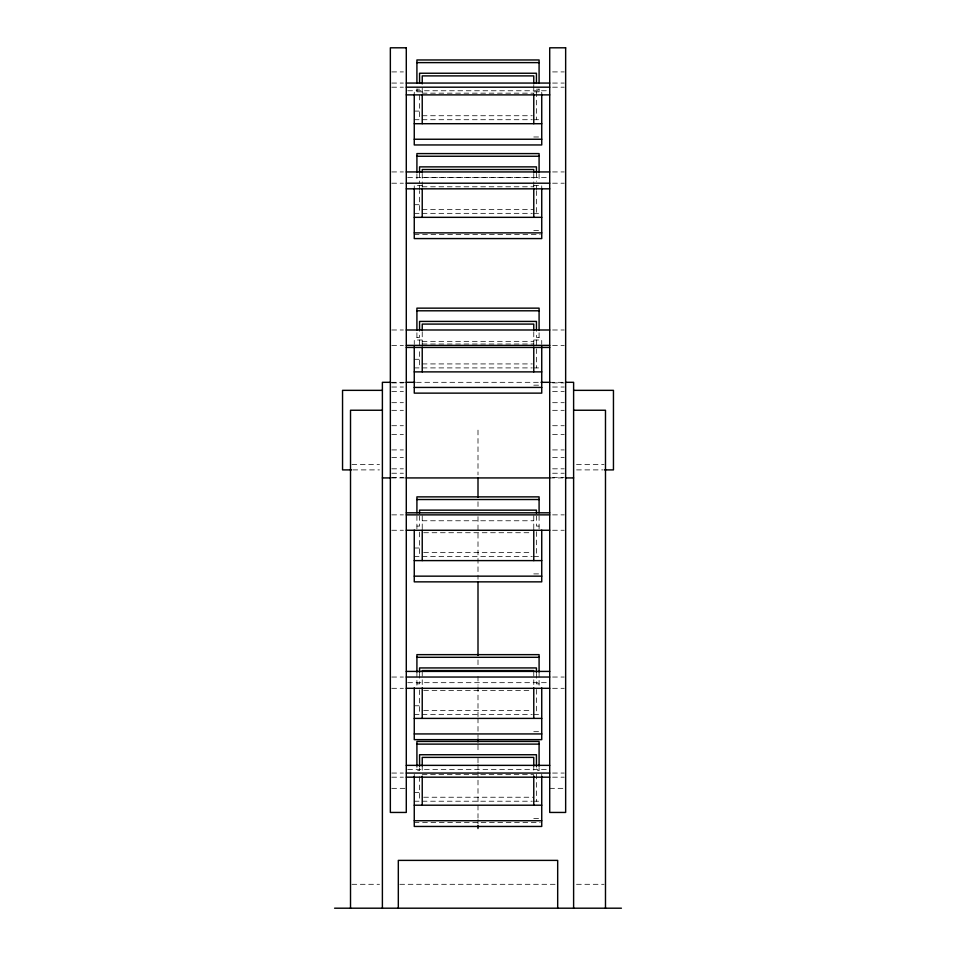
<?xml version="1.0" encoding="UTF-8"?>
<svg xmlns="http://www.w3.org/2000/svg" width="956" height="956" viewBox="0 0 956 956"><rect width="100%" height="100%" fill="white"/><g stroke="black" fill="none" stroke-linecap="round" stroke-linejoin="round"><path stroke-width="0.72" stroke-dasharray="4.78 3.58" d="M391.805 71.915L403.396 71.915M552.604 71.915L564.195 71.915M391.805 83.064L403.396 83.064M552.604 83.064L564.195 83.064M391.805 87.187L403.396 87.187M552.604 87.187L564.195 87.187M416.912 89.171L419.565 89.171M536.436 89.171L539.088 89.171M407.734 90.76L548.266 90.76M422.229 91.836L414.259 91.836L414.259 93.258M533.771 91.836L541.741 91.836L541.741 93.258M422.229 93.162L533.771 93.162M414.259 111.087L419.565 111.087M422.229 115.736L532.289 115.736M414.259 119.715L419.565 119.715L419.565 91.836M422.229 119.715L532.289 119.715M533.771 119.715L540.415 119.715M533.771 136.983L540.415 136.983M391.805 171.937L403.396 171.937M552.604 171.937L564.195 171.937M422.229 177.493L533.771 177.493M407.734 177.565L548.266 177.565M391.805 183.205L403.396 183.205M552.604 183.205L564.195 183.205M422.229 185.464L414.259 185.464L414.259 187.651M533.771 185.464L541.741 185.464L541.741 187.651M422.229 186.79L533.771 186.79M414.259 204.715L419.565 204.715M422.229 209.364L533.771 209.364M414.259 213.343L419.565 213.343L419.565 190.77M422.229 213.343L532.289 213.343M533.771 213.343L540.415 213.343M533.771 230.611L540.415 230.611M414.259 234.602L540.26 234.602M391.805 329.987L403.396 329.987M552.604 329.987L564.195 329.987M416.912 337.36L419.565 337.36L419.565 331.565M539.088 337.36L536.436 337.36L536.436 331.565M422.229 340.013L414.259 340.013L414.259 344.363M533.771 340.013L541.741 340.013L541.741 344.363M422.229 341.34L533.771 341.34M422.229 344.005L533.771 344.005M391.805 345.379L403.396 345.379M552.604 345.379L564.195 345.379M414.259 359.277L419.565 359.277M422.229 363.925L532.289 363.925M414.259 367.905L419.565 367.905L419.565 348.82M422.229 367.905L532.289 367.905M533.771 367.905L540.415 367.905M391.279 382.316L406.288 382.316M416.481 382.316L539.519 382.316M549.712 382.316L564.721 382.316M391.805 382.902L403.396 382.902M552.604 382.902L564.195 382.902M533.771 385.172L540.415 385.172M391.805 387.025L403.396 387.025M552.604 387.025L564.195 387.025M391.805 391.422L403.396 391.422M552.604 391.422L564.195 391.422M391.805 402.691L403.396 402.691M552.604 402.691L564.195 402.691M391.805 410.327L403.396 410.327M552.604 410.327L564.195 410.327M391.805 425.719L403.396 425.719M552.604 425.719L564.195 425.719M391.805 434.526L403.396 434.526M552.604 434.526L564.195 434.526M391.805 449.918L403.396 449.918M552.604 449.918L564.195 449.918M391.805 457.554L403.396 457.554M552.604 457.554L564.195 457.554M351.963 464.568L379.484 464.568M576.516 464.568L604.037 464.568M391.805 468.822L403.396 468.822M552.604 468.822L564.195 468.822M352.872 469.898L379.436 469.898M576.564 469.898L603.128 469.898M391.805 473.232L403.396 473.232M552.604 473.232L564.195 473.232M391.805 477.355L403.396 477.355M552.604 477.355L564.195 477.355M391.279 477.928L406.288 477.928M549.712 477.928L564.721 477.928M391.805 514.866L403.396 514.866M552.604 514.866L564.195 514.866M422.229 520.769L533.771 520.769M416.912 526.087L419.565 526.087L419.565 515.941M539.088 526.087L536.436 526.087L536.436 515.941M391.805 530.257L403.396 530.257M552.604 530.257L564.195 530.257M423.711 532.731L532.289 532.731M414.259 548.003L419.565 548.003M423.711 552.64L532.289 552.64M414.259 556.631L419.565 556.631L419.565 531.679M422.229 556.631L532.289 556.631M533.771 556.631L540.415 556.631M533.771 573.899L540.415 573.899M391.805 677.039L403.396 677.039M552.604 677.039L564.195 677.039M407.734 682.68L548.266 682.68M416.912 683.863L419.565 683.863L419.565 672.271M539.088 683.863L536.436 683.863L536.436 672.271M391.805 688.308L403.396 688.308M552.604 688.308L564.195 688.308M423.711 690.507L532.289 690.507M414.259 705.779L419.565 705.779M423.711 710.428L532.289 710.428M414.259 714.407L419.565 714.407L419.565 689.455M422.229 714.407L532.289 714.407M533.771 714.407L540.415 714.407M533.771 731.675L540.415 731.675M407.734 769.484L548.266 769.484M391.805 773.057L403.396 773.057M552.604 773.057L564.195 773.057M422.229 774.659L533.771 774.659L533.771 777.312M391.805 777.18L403.396 777.18M552.604 777.18L564.195 777.18M391.805 788.342L406.288 788.342M549.712 788.342L564.195 788.342M414.259 792.584L419.565 792.584M423.711 797.232L533.771 797.232M414.259 801.212L419.565 801.212L419.565 774.133M422.229 801.212L532.289 801.212M533.771 801.212L540.415 801.212M533.771 818.479L540.415 818.479M414.259 822.459L540.26 822.459M351.963 884.3L379.484 884.3M399.811 884.3L556.189 884.3M576.516 884.3L604.037 884.3M541.741 774.133L541.741 775.519M539.088 88.932L539.088 91.836M539.088 173.873L539.088 181.329M539.088 332.772L539.088 340.013M539.088 515.702L539.088 528.74M539.088 672.056L539.088 686.516M539.088 767.537L539.088 770.667L536.436 770.667L536.436 767.776M536.436 91.836L536.436 119.715M536.436 172.666L536.436 181.353M536.436 185.464L536.436 189.862M536.436 190.77L536.436 213.343M536.436 340.013L536.436 347.351M536.436 348.82L536.436 367.905M536.436 531.679L536.436 556.631M536.436 689.455L536.436 714.407M536.436 774.133L536.436 801.212M533.771 85.192L533.771 94.883M533.771 173.514L533.771 189.443M533.771 332.043L533.771 344.638M533.771 515.607L533.771 528.74M533.771 671.411L533.771 686.516M533.771 765.362L533.771 770.667M478 430.128L478 474.893M478 501.745L478 507.72M478 516.67L478 579.336M478 659.915L478 665.878M478 676.322L478 685.273M478 686.767L478 716.606M478 718.099L478 737.506M478 744.963L478 752.42M478 758.395L478 762.864M478 764.358L478 770.333M478 771.815L478 818.073M478 819.567L478 824.048M422.229 87.844L422.229 94.883M422.229 173.514L422.229 188.834M422.229 332.043L422.229 344.638M422.229 515.607L422.229 528.74M422.229 671.411L422.229 686.516M422.229 765.362L422.229 770.667M419.565 172.666L419.565 182.799M419.565 185.464L419.565 189.862M419.565 340.013L419.565 347.351M419.565 767.776L419.565 770.667L416.912 770.667L416.912 767.537M416.912 88.932L416.912 91.836M416.912 173.873L416.912 181.329M416.912 332.772L416.912 340.013M416.912 515.702L416.912 528.74M416.912 672.056L416.912 686.516M414.259 774.133L414.259 775.519"/><path stroke-width="1.43" d="M416.912 62.618L539.088 62.618M406.288 83.064L549.712 83.064M406.288 87.187L549.712 87.187M406.288 94.883L549.712 94.883M414.259 123.706L541.741 123.706M414.259 139.241L541.741 139.241M416.912 156.246L539.088 156.246M406.288 171.937L549.712 171.937M406.288 183.205L549.712 183.205M406.288 188.834L549.712 188.834M414.259 217.335L541.741 217.335M414.259 232.87L541.741 232.87M416.912 310.796L539.088 310.796M406.288 329.987L549.712 329.987M406.288 345.379L549.712 345.379M406.288 347.446L549.712 347.446M414.259 371.884L541.741 371.884M389.797 382.316L382.388 382.316L382.388 908.2M406.109 382.316L415 382.316M541 382.316L549.891 382.316M566.203 382.316L573.612 382.316L573.612 908.2M414.259 387.431L541.741 387.431M382.388 390.347L342.547 390.347L342.547 469.898L351.402 469.898M573.612 390.347L613.453 390.347L613.453 469.898L604.598 469.898M382.388 410.244L350.517 410.244L350.517 908.2M573.612 410.244L605.483 410.244L605.483 908.2M382.388 477.928L389.797 477.928M406.109 477.928L549.891 477.928M566.203 477.928L573.612 477.928M416.912 499.522L539.088 499.522M406.288 512.81L549.712 512.81M406.288 514.866L549.712 514.866M406.288 530.257L549.712 530.257M414.259 560.61L541.741 560.61M414.259 576.157L541.741 576.157M416.912 657.31L539.088 657.31M422.229 670.586L533.771 670.586M406.288 671.411L549.712 671.411M406.288 677.039L549.712 677.039M406.288 688.308L549.712 688.308M414.259 718.398L541.741 718.398M414.259 733.933L541.741 733.933M416.912 744.115L539.088 744.115M406.288 765.362L549.712 765.362M406.288 773.057L549.712 773.057M406.288 777.18L549.712 777.18M414.259 805.203L541.741 805.203M414.259 820.738L541.741 820.738M334.576 908.2L621.424 908.2M557.683 908.2L557.683 860.388L398.317 860.388L398.317 908.2M541.741 94.023L541.741 144.953L414.259 144.953L414.259 94.023M541.741 188.356L541.741 238.582L414.259 238.582L414.259 188.356M541.741 346.574L541.741 393.131L414.259 393.131L414.259 346.574M541.741 530.162L541.741 581.857L414.259 581.857L414.259 530.162M541.741 687.95L541.741 739.645L414.259 739.645L414.259 687.95M541.741 776.224L541.741 826.45L414.259 826.45L414.259 776.224M539.088 83.28L539.088 59.965L416.912 59.965L416.912 83.28M539.088 172.474L539.088 153.593L416.912 153.593L416.912 172.474M539.088 329.987L539.088 308.143L416.912 308.143L416.912 329.987M539.088 512.81L539.088 496.869L416.912 496.869L416.912 512.81M539.088 672.056L539.088 654.645L416.912 654.645L416.912 672.056M539.088 766.246L539.088 741.45L416.912 741.45L416.912 766.246M536.436 83.387L536.436 73.242L419.565 73.242L419.565 83.387M536.436 172.666L536.436 166.87L419.565 166.87L419.565 172.666M536.436 330.119L536.436 321.419L419.565 321.419L419.565 330.119M536.436 513.049L536.436 510.146L419.565 510.146L419.565 513.049M536.436 672.271L536.436 667.933L419.565 667.933L419.565 672.271M536.436 766.33L536.436 754.738L419.565 754.738L419.565 766.33M533.771 83.865L533.771 75.894L422.229 75.894L422.229 83.865M533.771 94.644L533.771 123.706M533.771 172.427L533.771 169.523L422.229 169.523L422.229 172.427M533.771 188.272L533.771 217.335M533.771 330.716L533.771 324.084L422.229 324.084L422.229 330.716M533.771 347.052L533.771 371.884M533.771 530.15L533.771 560.61M533.771 687.926L533.771 718.398M533.771 766.079L533.771 757.391L422.229 757.391L422.229 766.079M533.771 776.141L533.771 805.203M478 477.869L478 497.263M478 582.324L478 655.434M478 738.988L478 741.976M478 825.542L478 828.517M422.229 94.644L422.229 123.706M422.229 188.272L422.229 217.335M422.229 347.052L422.229 371.884M422.229 530.15L422.229 560.61M422.229 687.926L422.229 718.398M422.229 776.141L422.229 805.203M406.288 47.8L390.347 47.8L390.347 812.445L406.288 812.445L406.288 47.8M565.653 47.8L549.712 47.8L549.712 812.445L565.653 812.445L565.653 47.8"/></g></svg>
